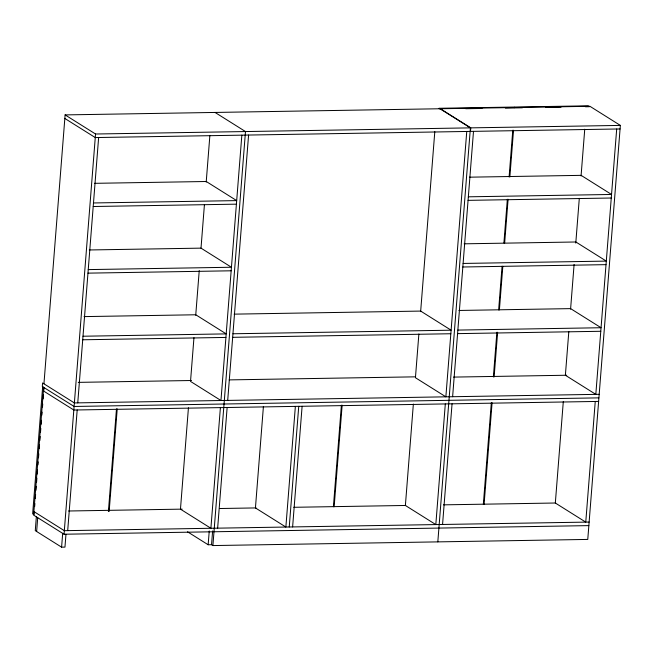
<?xml version="1.0" encoding="UTF-8"?>
<svg xmlns="http://www.w3.org/2000/svg" width="653" height="653" viewBox="0 0 653 653"><rect width="100%" height="100%" fill="white"/><g stroke="black" fill="none" stroke-linecap="round" stroke-linejoin="round"><path stroke-width="0.98" d="M43.669 387.36L33.613 515.111L64.043 534.227L588.851 525.616M43.947 383.809L65.112 114.904L589.92 106.292L620.35 125.409L587.765 539.419L212.902 545.565L211.539 544.708L208.16 544.757L187.509 531.795M34.258 511.666L34.021 514.711L32.65 513.854L42.641 386.886L44.012 387.751L43.775 390.796M34.658 506.589L34.903 503.536M35.295 498.459L35.621 494.394M35.939 490.338L36.258 486.273M36.576 482.208L36.895 478.143M37.221 474.086L37.539 470.021M37.939 464.944L38.176 461.9M38.494 457.835L38.813 453.77M39.213 448.693L39.539 444.628M39.857 440.563L40.176 436.506M40.494 432.441L40.812 428.376M41.131 424.311L41.457 420.254M41.857 415.169L42.094 412.125M42.494 407.048L42.731 404.003M43.131 398.918L43.449 394.861M36.356 516.833L35.27 530.636L61.594 547.165L64.965 547.108L65.969 534.293M36.633 531.493L37.719 517.69M61.594 547.165L62.68 533.362M64.043 534.227L95.542 134.012L65.112 114.904M67.7 530.62L77.193 409.962M77.756 402.868L98.636 137.505M108.398 511.462L116.479 408.876M109.149 511.454L117.222 408.868M188.439 407.766L180.465 509.16L210.895 528.269L220.396 407.619M193.957 337.691L190.521 381.409L220.951 400.518L241.839 135.155M195.72 315.326L199.238 270.587M201.002 248.222L204.438 204.503M206.201 182.13L209.882 135.367M208.16 544.757L209.246 530.962M211.539 544.708L212.625 530.905M212.902 545.565L245.487 131.555L215.057 112.447M217.645 528.163L227.138 407.505M227.701 400.411L248.581 135.049M263.412 406.541L255.437 507.928L285.867 527.044L295.368 406.386M289.246 526.987L298.739 406.329M292.617 526.93L302.11 406.28M333.397 506.761L341.397 405.187M334.148 506.744L342.139 405.178M413.357 404.085L405.382 505.471L435.812 524.579L445.313 403.929M418.875 334.001L415.439 377.72L445.868 396.828L466.756 131.473M420.638 311.636L434.8 131.677M437.82 541.876L470.405 127.866L439.975 108.757M470.503 131.408L470.78 127.857L440.351 108.749M442.563 524.473L452.056 403.815M452.619 396.722L473.498 131.359M483.342 504.304L491.334 402.73M493.366 376.944L496.884 332.279M498.639 309.946L502.075 266.293M503.912 242.94L507.348 199.287M509.103 176.955L512.785 130.257M484.093 504.287L492.084 402.721M494.117 376.928L497.635 332.263M499.39 309.93L502.826 266.277M504.663 242.932L508.099 199.279M509.854 176.947L513.527 130.249M563.302 401.619L555.328 503.014L585.757 522.122L595.25 401.473M568.82 331.544L565.376 375.263L595.814 394.371L616.693 129.008M570.583 309.171L574.101 264.441M575.783 243.087L579.301 198.357M581.064 175.983L584.745 129.221M442.35 109.108L440.318 109.141L438.947 108.284L513.168 107.068L514.54 107.925L505.389 108.072M465.736 108.724L482.004 108.455M522.408 107.794L515.29 107.916L513.919 107.051L588.141 105.835L589.512 106.692L585.447 106.766M545.794 107.41L561.041 107.165M95.542 134.012L620.35 125.409M620.072 128.951L95.265 137.563L64.835 118.454M94.538 183.33L206.25 181.501L236.688 200.61L93.485 202.961M469.401 177.183L581.113 175.355L611.543 194.463L468.348 196.814M93.208 206.511L236.402 204.16M468.07 200.357L611.265 198.014M89.29 249.968L201.01 248.14L231.44 267.248L88.245 269.599M464.152 243.822L575.864 241.985L606.302 261.102L463.108 263.445M87.967 273.142L231.162 270.799M462.822 266.995L606.025 264.645M84.049 316.607L195.761 314.77L226.199 333.887L82.996 336.23M234.117 314.142L420.679 311.081L451.109 330.198L232.941 333.773M458.912 310.461L570.624 308.624L601.054 327.733L457.859 330.083M82.719 339.78L225.914 337.43M232.664 337.323L450.831 333.74M457.582 333.634L600.776 331.283M78.278 382.364L191.5 380.511M229.162 379.891L415.406 376.838M453.492 377.099L566.714 375.238M599.185 394.314L74.377 402.925L42.576 382.952L42.298 386.503L74.099 406.468L598.907 397.865M598.63 401.415L73.822 410.019L43.392 390.91M68.573 510.997L182.154 509.136M219.457 508.524L256.098 507.92M293.752 507.299L405.701 505.463M443.436 504.851L555.638 503.006M589.128 522.065L64.329 530.677L33.891 511.56"/></g></svg>
